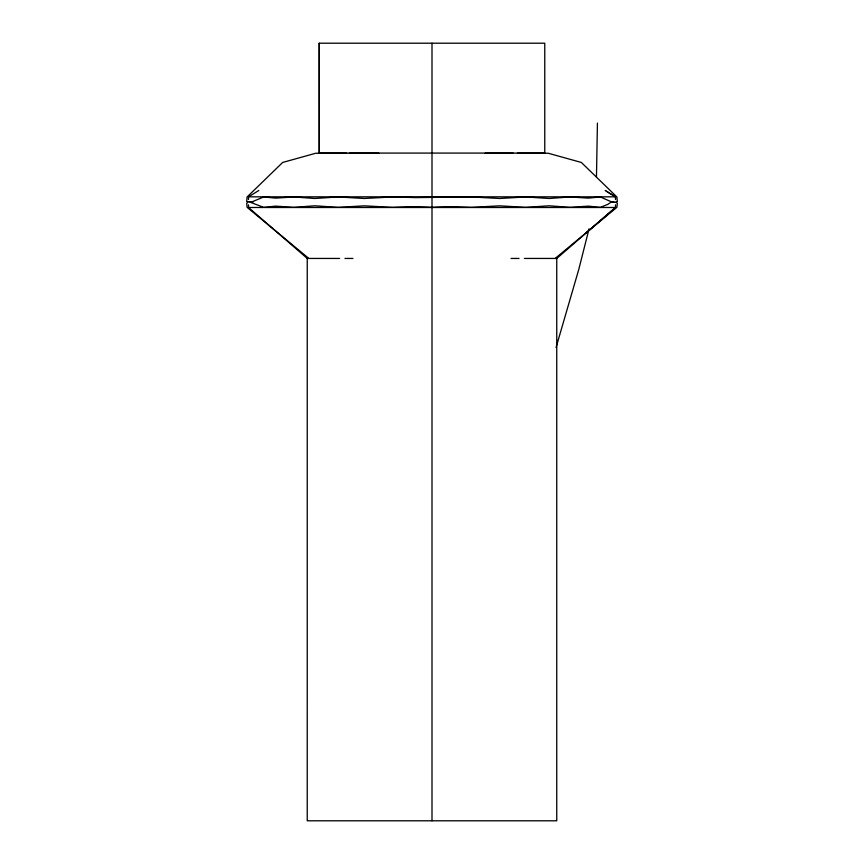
<?xml version="1.0" encoding="UTF-8"?>
<svg xmlns="http://www.w3.org/2000/svg" width="864" height="864" viewBox="0 0 864 864"><rect width="100%" height="100%" fill="white"/><g stroke="black" fill="none" stroke-linecap="round" stroke-linejoin="round"><path stroke-width="1.3" d="M597.424 123.077L596.462 176.98M589.043 228.83L578.804 269.33L556.06 347.458M247.892 202.154L246.661 203.386L247.115 207.349L308.405 258.077M524.394 258.444L556.772 258.444L615.481 207.49L615.481 204.822M585.986 232.967L615.481 207.49L248.519 207.49L248.519 204.822M555.595 258.077L616.885 207.349L617.339 203.386L616.108 202.154L611.064 202.154L607.727 204.422L600.34 207.349L588.319 206.129L570.175 207.349L549.245 205.794L525.69 207.349L499.716 205.837L471.55 207.349L456.71 206.798A300.899 181.904 -29 0 0 432 207.349A300.899 181.904 29 0 0 407.29 206.798L392.45 207.349L364.284 205.837L338.31 207.349L314.755 205.794L293.825 207.349L275.681 206.129L263.66 207.349L249.998 202.154M258.822 190.48L248.519 196.83L248.519 199.498M616.108 202.154L617.339 201.56L616.885 196.96L581.342 162.454L548.284 153.252L517.385 153.252M251.305 202.154L263.66 196.96L275.681 198.115L293.825 196.96L314.755 198.482L338.31 196.96L364.284 198.482L392.45 196.96L415.411 197.597L471.55 196.96L499.716 198.482L525.69 196.96L549.245 198.482L570.175 196.96L588.319 198.115L600.34 196.96L611.064 201.679L614.002 202.154M319.237 43.2L544.763 43.2L544.763 153.079L319.237 153.079L319.237 43.2L319.259 153.079M346.615 153.252L315.716 153.252L282.658 162.454L247.115 196.96L246.661 201.56L252.936 202.154M349.304 153.252L378.864 153.252M485.136 153.252L513.346 153.252M248.756 196.83L615.244 196.83M248.519 207.49L307.249 258.444L339.606 258.444M344.952 258.444L352.955 258.444M511.045 258.444L519.048 258.444M605.178 190.48L615.481 196.83L615.481 199.498M606.323 191.182L615.481 196.83M556.751 258.444L556.751 820.8L307.228 820.8L307.249 258.444M432 43.2L432 820.8"/></g></svg>
